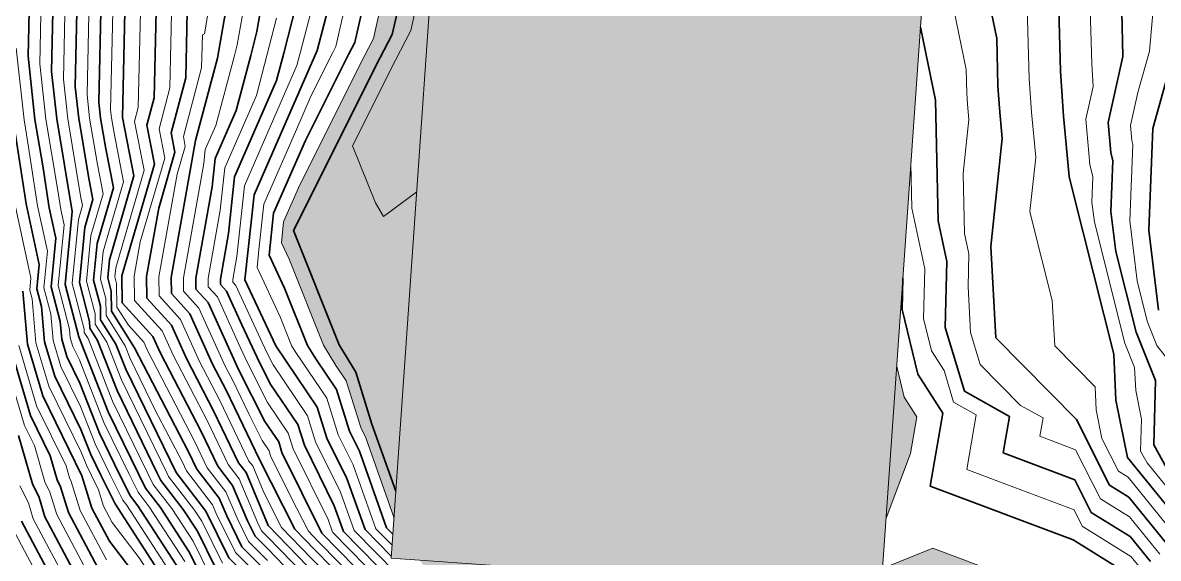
# Model space of a CAD drawing. Header units: millimetres. Extents: x -859836 to 307983, y -308065 to 649894.
# Drawn here: x 49824 to 135434, y 88682 to 129042 of the extents above; entities that cross this region are included whole.
import ezdxf

# ---------------------------------------------------------------- set-up
doc = ezdxf.new("R2010")
doc.units = ezdxf.units.MM
for name, color, linetype, lineweight in [('A-DETL-GENF', 92, 'Continuous', 9), ('A-DETL-MBND', 5, 'Continuous', 9), ('A-DETL-THIN', 151, 'Continuous', 9), ('C-TOPO-MAJR', 7, 'Continuous', 35), ('C-TOPO-MINR', 7, 'Continuous', 9)]:
    doc.layers.add(name, color=color, linetype=linetype, lineweight=lineweight)

msp = doc.modelspace()

# ---------------------------------------------------------------- hatches: boundary and pattern name
at = {"layer": 'A-DETL-GENF'}
msp.add_hatch(color=8, dxfattribs=at).paths.add_polyline_path([(114523, 86104), (122336, 197831), (85412, 200413), (77599, 88686), (89017, 87888)])
at = {"layer": 'A-DETL-MBND', "transparency": 33554585}
h = msp.add_hatch(color=1, dxfattribs=at)
h.paths.add_polyline_path([(-759872, -147838), (-751409, -147225), (-749609, -147143), (-733854, -145290), (-730653, -145570), (-721745, -145172), (-720814, -144887), (-719370, -144842), (-700946, -141995), (-695529, -141498), (-691142, -140868), (-678862, -139709), (-676064, -138561), (-673339, -137902), (-666588, -136592), (-665513, -135889), (-664558, -135218), (-662197, -133772), (-661519, -132852), (-659949, -130928), (-651084, -125443), (-650822, -125228), (-650213, -124939), (-646382, -122722), (-642214, -121295), (-640352, -120839), (-632919, -116639), (-632407, -116545), (-631232, -115977), (-624031, -110102), (-618435, -105784), (-615716, -103869), (-610671, -99638), (-609303, -97431), (-608187, -95168), (-606545, -92038), (-605546, -89814), (-602862, -83094), (-597357, -72506), (-595184, -69076), (-591888, -62294), (-588957, -58521), (-588686, -57663), (-586782, -51788), (-586421, -50671), (-585891, -49261), (-584837, -42142), (-583168, -34750), (-583236, -29503), (-581474, -24626), (-579291, -20446), (-577288, -10529), (-577844, -8379), (-576716, -5129), (-576923, -622), (-576761, 3433), (-577514, 8400), (-584433, 17478), (-591451, 26894), (-592059, 27631), (-594253, 29365), (-596698, 31520), (-606682, 39522), (-614114, 48456), (-617877, 53657), (-619367, 54812), (-621388, 57245), (-626371, 64609), (-630225, 76139), (-631882, 80641), (-631321, 82021), (-631047, 88615), (-629216, 99080), (-628971, 99848), (-627656, 101469), (-625202, 104951), (-622310, 108328), (-621916, 108853), (-618287, 112790), (-616954, 119597), (-611965, 123985), (-607391, 123672), (-603528, 125761), (-599346, 128280), (-596175, 130112), (-593901, 131920), (-587341, 139484), (-579017, 149394), (-573792, 168423), (-559581, 167597), (-555765, 171191), (-554261, 171958), (-551262, 173126), (-545079, 176205), (-536568, 178750), (-529133, 181370), (-526344, 189128), (-597518, 189128), (-597518, 207194), (-600686, 199575), (-609478, 188948), (-615919, 179175), (-616544, 177848), (-622914, 167950), (-630994, 157392), (-633191, 154309), (-645163, 133248), (-651286, 125168), (-651764, 119294), (-657364, 118029), (-668886, 104497), (-672322, 98230), (-678809, 91777), (-686744, 84898), (-689449, 82017), (-695207, 77404), (-695380, 71893), (-694273, 69271), (-689492, 45636), (-683652, 33844), (-677737, 19772), (-662028, -2904), (-651984, -24980), (-650691, -30222), (-651908, -42347), (-653635, -63919), (-656698, -68818), (-662024, -76036), (-666896, -86650), (-667567, -88913), (-681751, -105555), (-682213, -106748), (-682594, -107406), (-685917, -108622), (-692036, -110612), (-701719, -112727), (-713390, -117126), (-713858, -117303), (-715899, -118114), (-726309, -122425), (-732752, -123814), (-746954, -124818), (-750353, -125277), (-753407, -127865), (-764669, -132928), (-770641, -133394), (-784358, -129387), (-766211, -147534), (-765162, -147452), (-761763, -147700)])
h.paths.add_polyline_path([(-165073, -63985), (-152433, -63128), (-147212, -62558), (-145468, -61769), (-136004, -54982), (-133768, -53767), (-129949, -51511), (-119584, -45141), (-108212, -38110), (-106147, -37513), (-103534, -36430), (-95440, -33679), (-85435, -28121), (-81217, -27620), (-70310, -23490), (-69569, -23057), (-66354, -22120), (-63531, -20738), (-60354, -18737), (-51173, -14112), (-47726, -11549), (-46080, -8030), (-42098, 1247), (-71582, -3952), (-102491, 171344), (-31433, 183873), (-10665, 66090), (-8344, 71188), (-5480, 80840), (-4976, 82926), (-4345, 84088), (-2338, 91567), (-1942, 95428), (-648, 97607), (-1071, 98220), (-2510, 100800), (-3468, 101999), (-4531, 105589), (-4872, 106391), (-4883, 106838), (-4266, 108209), (-3836, 109670), (-3397, 110774), (-3406, 111243), (-3028, 112006), (-3263, 112804), (-5003, 115819), (-4795, 118868), (-5263, 125250), (-6517, 126820), (-6835, 127207), (-7506, 127369), (-7948, 127596), (-9992, 128520), (-10488, 129121), (-11669, 131806), (-11797, 132101), (-12046, 133135), (-12559, 133970), (-14267, 135969), (-16205, 140122), (-18451, 143457), (-18982, 145256), (-19057, 146525), (-18964, 150253), (-18988, 154876), (-19576, 155921), (-19786, 160906), (-20496, 162914), (-20826, 165369), (-20799, 166915), (-20107, 172970), (-19517, 173820), (-19312, 174558), (-18670, 176101), (-17060, 179067), (-15517, 180705), (-13911, 185702), (-4262, 188301), (-1645, 188923), (-105, 188210), (8503, 183584), (10926, 183912), (12005, 184043), (13640, 184361), (15131, 185109), (17172, 186245), (21649, 186967), (26966, 189922), (27822, 190382), (28403, 191056), (32119, 193617), (35169, 195832), (37685, 197143), (44902, 200225), (45756, 200160), (48502, 199127), (50290, 198574), (51191, 198365), (51921, 198324), (52221, 198344), (54759, 197846), (56032, 196790), (56464, 196469), (57692, 196367), (59108, 196361), (60941, 197154), (66233, 199839), (70130, 201192), (73048, 200979), (76924, 206128), (82127, 208080), (85344, 208780), (86075, 208372), (88573, 207914), (89729, 206890), (91276, 205317), (93776, 203937), (94137, 202344), (94391, 199786), (122336, 197831), (121797, 189716), (125647, 199482), (126089, 201383), (126324, 204787), (126905, 208036), (127554, 210427), (128482, 214073), (128746, 220996), (128473, 222544), (126624, 223852), (126936, 229764), (121612, 232554), (119877, 233364), (114690, 236608), (111762, 238823), (110636, 246522), (110029, 247546), (108783, 253509), (107371, 255011), (105531, 255323), (97841, 258447), (94527, 260036), (90352, 264357), (89017, 265316), (86132, 267662), (83932, 268416), (81219, 269590), (78181, 270815), (77485, 271254), (76016, 271688), (70070, 272996), (65720, 273763), (60235, 273305), (58972, 273395), (52899, 270581), (50487, 269940), (48782, 269681), (44888, 271379), (44155, 271664), (36008, 276151), (32279, 278102), (30572, 279889), (26209, 282046), (25647, 282628), (25305, 282619), (16014, 287701), (12948, 288678), (12218, 290013), (5109, 293561), (1173, 293491), (996, 295848), (-846, 297677), (-3706, 301772), (-4254, 303671), (-5166, 310755), (-5514, 312595), (-5824, 313912), (-11263, 323566), (-11006, 329168), (-11128, 331667), (-19570, 300160), (-119951, 327057), (-119803, 323213), (-126677, 316885), (-131916, 309583), (-138039, 307127), (-139811, 306218), (-145009, 304770), (-152454, 299923), (-155529, 293631), (-156974, 291356), (-164244, 289138), (-169538, 285729), (-171473, 283227), (-175794, 279460), (-179077, 276921), (-181978, 270226), (-183799, 266060), (-186962, 261812), (-188195, 260364), (-189518, 257544), (-192219, 254304), (-192584, 253707), (-193666, 250905), (-195467, 243388), (-196196, 242827), (-194515, 241920), (-193117, 240272), (-191870, 238552), (-189445, 238099), (-187379, 238829), (-181196, 237496), (-175260, 234188), (-174712, 233864), (-173921, 232781), (-172965, 231563), (-172393, 230212), (-171401, 229395), (-170346, 228036), (-168731, 226171), (-166947, 224795), (-166149, 223746), (-163251, 221790), (-159390, 213002), (-157244, 207107), (-158125, 203750), (-158684, 200374), (-157805, 198095), (-156223, 195786), (-156238, 193540), (-155648, 190949), (-154491, 184489), (-154880, 182143), (-154447, 180199), (-153070, 178898), (-149834, 176505), (-139965, 171530), (-138126, 170600), (-129357, 164765), (-128806, 164582), (-125625, 162125), (-121962, 159155), (-118169, 147987), (-115529, 142356), (-110100, 136364), (-104170, 130983), (-102874, 130179), (-102493, 125049), (-102587, 124307), (-102565, 123298), (-101236, 116731), (-101075, 108354), (-100903, 103207), (-100752, 100763), (-102347, 94828), (-103663, 92538), (-105020, 75873), (-113779, 78871), (-115927, 80336), (-116767, 79773), (-118030, 78279), (-120019, 71407), (-121727, 70570), (-124911, 67739), (-132123, 62869), (-134503, 61669), (-142143, 63655), (-144511, 65162), (-146330, 66255), (-93930, -25754), (-156629, -61462), (-204703, 22951), (-203169, 15882), (-200858, 9097), (-201011, 7340), (-201672, 4283), (-201800, 3453), (-202205, -1962), (-203074, -4336), (-205085, -7779), (-205398, -8805), (-204303, -12916), (-199204, -23507), (-197559, -24806), (-188446, -36297), (-186232, -39786), (-180001, -45528), (-178692, -50309), (-178316, -54011), (-176500, -58311), (-174921, -60229), (-168457, -62865), (-166443, -63531)])
h.paths.add_polyline_path([(-36382, 9575), (-36325, 9655), (-34497, 11838), (-31400, 15158), (-30158, 17103), (-28972, 19503), (-28725, 20204), (-24454, 28194), (-23969, 29653), (-22045, 35862), (-19945, 43004), (-18884, 49386), (-18505, 51142), (-18308, 51427), (-16088, 53703), (-14034, 56286), (-13124, 58389), (-12183, 60477), (-11466, 63512), (-44854, 57625), (-36383, 9584)])
h.paths.add_polyline_path([(-209307, 23977), (-205832, 24933), (-214036, 39337), (-155029, 72942), (-156196, 75860), (-157267, 77483), (-160083, 79252), (-162327, 81007), (-168562, 82322), (-171974, 82266), (-174895, 81970), (-178745, 82443), (-179832, 82459), (-182806, 83026), (-187870, 82820), (-190987, 82764), (-196740, 84867), (-206215, 90085), (-217797, 93191), (-220523, 94762), (-239193, 68099), (-236586, 66371), (-231472, 54327), (-229323, 51595), (-228392, 47968), (-224245, 38986), (-223941, 37016), (-223700, 36083), (-223413, 35510), (-223235, 34196), (-219932, 30913), (-219720, 30002), (-218890, 29933), (-218583, 30355), (-217413, 29932), (-217322, 28983), (-216667, 27680), (-215596, 26462), (-211752, 24276), (-211629, 24261)])
h.paths.add_polyline_path([(-104493, 32511), (-108740, 34478), (-111033, 34745), (-118279, 38197), (-121109, 39560), (-122686, 40146), (-124886, 42576), (-127774, 45075), (-127284, 49019), (-127353, 51467), (-126249, 53628), (-124638, 56522), (-122874, 56919), (-121333, 61662), (-118149, 64493), (-116851, 64289), (-109895, 61749), (-101431, 62897), (-97222, 57624), (-96994, 51839), (-95461, 45135), (-95182, 39024), (-97809, 35660), (-102505, 32673), (-103546, 32588)])
h.paths.add_polyline_path([(113952, 54850), (115144, 57676), (119371, 59200), (123981, 58308), (134122, 70221), (135206, 75484), (130794, 79482), (129640, 81238), (129018, 81691), (127052, 82907), (123829, 87412), (118436, 89438), (114649, 87913), (114523, 86104), (79787, 88533), (80974, 86559), (82982, 83414), (85870, 80693), (86415, 79732), (87156, 79254), (93254, 77937), (101112, 77088), (101690, 76657), (110303, 71926), (111655, 70038), (112330, 66003), (112029, 63955), (112025, 61722), (110833, 58895), (111202, 55882), (113573, 54992)])
h.paths.add_polyline_path([(46473, 90893), (46450, 90966), (46450, 90942)])
h.paths.add_polyline_path([(114914, 91699), (116742, 96586), (117222, 99339), (116281, 100813), (115714, 103134), (115083, 94112)])
h.paths.add_polyline_path([(77815, 91772), (81254, 140961), (77947, 134003), (77391, 132850), (76263, 127858), (75504, 126378), (70686, 116776), (69491, 114040), (69325, 112455), (69905, 111212), (72496, 104740), (73767, 102718), (74214, 102059), (75304, 98529), (75680, 97769), (77652, 92229)])
h.paths.add_polyline_path([(-430559, 174792), (-396358, 223636), (-410299, 232491), (-417613, 235355), (-425156, 238606), (-444149, 250578), (-452510, 252436), (-452510, 191303), (-451929, 191053), (-450916, 184024), (-444554, 181215), (-442283, 180124), (-434174, 176436)])
h.paths.add_polyline_path([(-462933, 188895), (-462489, 189128), (-463513, 189128)])
h.paths.add_polyline_path([(20902, 189411), (-15527, 199172), (-17080, 193377), (-157146, 230908), (-144206, 279204), (-133097, 276228), (-125333, 305205), (85106, 248818), (77341, 219841), (66233, 222817), (60021, 199635), (26079, 208730), (21836, 192894)])
h.paths.add_polyline_path([(-305163, 308526), (-297168, 312758), (-330807, 321772), (-305961, 308938)])
h.paths.add_polyline_path([(-101365, 344853), (-99267, 352685), (-106132, 348019), (-107260, 346432), (-107015, 346367)])
h.paths.add_polyline_path([(-77617, 359195), (-72055, 379953), (-74944, 376393), (-78127, 372078), (-79002, 371144), (-83284, 366025), (-86114, 364172), (-90178, 362561), (-78095, 359323)])
h.paths.add_polyline_path([(-70949, 384081), (-49147, 465447), (10755, 449396), (10427, 451476), (10340, 452557), (9561, 454240), (5848, 461010), (3088, 465731), (3916, 466341), (3829, 466873), (4301, 472115), (5273, 480727), (5235, 481311), (1254, 490409), (398, 499801), (248, 500675), (1538, 508051), (2399, 515172), (5336, 526780), (6042, 528818), (11319, 535892), (14764, 542803), (21028, 556609), (22026, 559450), (25679, 567225), (23762, 595967), (26857, 602002), (42608, 602571), (44738, 607162), (48181, 613963), (49550, 615647), (53154, 622325), (47956, 649894), (47874, 649894), (42817, 647426), (40858, 646138), (35158, 640491), (29786, 634475), (27764, 633773), (23010, 631806), (12648, 627092), (6576, 623443), (5459, 622546), (3132, 622423), (937, 621697), (-3757, 621182), (-10336, 620725), (-17509, 618636), (-20466, 617651), (-26978, 615727), (-29360, 614862), (-36198, 612616), (23495, 596621), (-6839, 483415), (-62468, 498321), (-61154, 491830), (-59928, 489468), (-56843, 481884), (-56752, 481249), (-55996, 465839), (-55728, 464742), (-55062, 458604), (-54604, 453643), (-54849, 452204), (-55585, 448717), (-57347, 441004), (-59178, 436511), (-62836, 421846), (-64420, 417337), (-65373, 414138), (-67663, 409612), (-67833, 408961), (-68221, 406728), (-67446, 402371), (-67164, 401641), (-67454, 400728), (-68102, 398277), (-69211, 394395), (-69530, 393435), (-70271, 388744), (-70595, 386619)])
h.paths.add_polyline_path([(-72390, 518021), (-67541, 536118), (-118601, 549800), (-111350, 544573), (-102792, 541248), (-98322, 538930), (-89693, 534294), (-86179, 534292), (-80614, 527648), (-74938, 522052), (-72698, 518856)])
h.paths.add_polyline_path([(-136180, 559285), (-135118, 563249), (-136667, 559600)])
h.paths.add_polyline_path([(-54600, 584415), (-47886, 609472), (-50553, 609641), (-55313, 609698), (-62008, 606325), (-64948, 609251), (-80643, 608301), (-83770, 607896), (-87388, 606897), (-94432, 606828), (-97621, 607514), (-101540, 606576), (-111704, 601349), (-115028, 602044), (-116464, 600991), (-56960, 585047)])
h.paths.add_polyline_path([(-105893, 632098), (-77034, 642660), (-60117, 645580), (-52045, 639137), (-36907, 649894), (-98339, 649894), (-105228, 633665)])

# ---------------------------------------------------------------- linework, layer by layer
at = {"layer": 'A-DETL-THIN'}
for p, q in [((85412, 200413), (77599, 88686)), ((114523, 86104), (122336, 197831)), ((77599, 88686), (114523, 86104))]:
    msp.add_line(p, q, dxfattribs=at)
at = {"layer": 'C-TOPO-MAJR'}
for p, q in [((123253, 127849), (121300, 137322)), ((132767, 126492), (132485, 137160)), ((57673, 136855), (57344, 121894)), ((55847, 135877), (55564, 123053)), ((66214, 136110), (64504, 126378)), ((68759, 135680), (67477, 128380)), ((54020, 134900), (53785, 124213)), ((52194, 133922), (52006, 125372)), ((76395, 134389), (74850, 127554)), ((50367, 132944), (50226, 126532)), ((59950, 133363), (59731, 123388)), ((73423, 132386), (72025, 126946)), ((128057, 125392), (127869, 132504)), ((78446, 131572), (77675, 128162)), ((70450, 130383), (69518, 126757)), ((62227, 129870), (62117, 124883)), ((118638, 123193), (117502, 128702)), ((67477, 128380), (67011, 126567)), ((77675, 128162), (76749, 126358)), ((123348, 124293), (123253, 127849)), ((72025, 126946), (67270, 116064)), ((69518, 126757), (68968, 124688)), ((74850, 127554), (74387, 126652)), ((135010, 121072), (136766, 127281)), ((50226, 126532), (50747, 121752)), ((64504, 126378), (62853, 120173)), ((67011, 126567), (65911, 122431)), ((76749, 126358), (70239, 113386)), ((74387, 126652), (71132, 120166)), ((131651, 121532), (132767, 126492)), ((52006, 125372), (52396, 121788)), ((128292, 121992), (128057, 125392)), ((53785, 124213), (54045, 121823)), ((62117, 124883), (61017, 120746)), ((68968, 124688), (65798, 117434)), ((123465, 122593), (123348, 124293)), ((59731, 123388), (59180, 121320)), ((55564, 123053), (55694, 121858)), ((65911, 122431), (64326, 118803)), ((118844, 114108), (118638, 123193)), ((123673, 120328), (123465, 122593)), ((49097, 121717), (50079, 115382)), ((50747, 121752), (51329, 118266)), ((52396, 121788), (53561, 114815)), ((54045, 121823), (54822, 117175)), ((55694, 121858), (56083, 119534)), ((57344, 121894), (58207, 117494)), ((128709, 117463), (128292, 121992)), ((59180, 121320), (59756, 118387)), ((61017, 120746), (61305, 119280)), ((131859, 119267), (131651, 121532)), ((134727, 113398), (135010, 121072)), ((62853, 120173), (61014, 109849)), ((71132, 120166), (68743, 114694)), ((122814, 112181), (123673, 120328)), ((56083, 119534), (56659, 116601)), ((61305, 119280), (60078, 115073)), ((132008, 118642), (131859, 119267)), ((51329, 118266), (51820, 115099)), ((59756, 118387), (57302, 109973)), ((64326, 118803), (64096, 116669)), ((131867, 114806), (132008, 118642)), ((58207, 117494), (56367, 111184)), ((65798, 117434), (65339, 113166)), ((129006, 116213), (128709, 117463)), ((54822, 117175), (55110, 115708)), ((56659, 116601), (55432, 112394)), ((64096, 116669), (62870, 109787)), ((55110, 115708), (54497, 113605)), ((67270, 116064), (66582, 109663)), ((132072, 104058), (129006, 116213)), ((50079, 115382), (51070, 110814)), ((51820, 115099), (52316, 112815)), ((53561, 114815), (53029, 109311)), ((60078, 115073), (59158, 109911)), ((132225, 111798), (131867, 114806)), ((68743, 114694), (68410, 111524)), ((119499, 111059), (118844, 114108)), ((54497, 113605), (54097, 109476)), ((65339, 113166), (64726, 109725)), ((70239, 113386), (73693, 104755)), ((135445, 107383), (134727, 113398)), ((52316, 112815), (51961, 109145)), ((55432, 112394), (55166, 109642)), ((123191, 105307), (122814, 112181)), ((68410, 111524), (69571, 109039)), ((133758, 105721), (132225, 111798)), ((51070, 110814), (50893, 108979)), ((56367, 111184), (56234, 109808)), ((119368, 106070), (119499, 111059)), ((55166, 109642), (55682, 107674)), ((56234, 109808), (56492, 108824)), ((57302, 109973), (57330, 107937)), ((59158, 109911), (59180, 108282)), ((61014, 109849), (61031, 108627)), ((62870, 109787), (62881, 108972)), ((64726, 109725), (64731, 109318)), ((66582, 109663), (68903, 104693)), ((116119, 107442), (116181, 109819)), ((49824, 108814), (50178, 104819)), ((50893, 108979), (51236, 107667)), ((51961, 109145), (52649, 106521)), ((53029, 109311), (54061, 105375)), ((54097, 109476), (54871, 106525)), ((56492, 108824), (56513, 107296)), ((62881, 108972), (63806, 107957)), ((64731, 109318), (65194, 108810)), ((65194, 108810), (66342, 106286)), ((69571, 109039), (71298, 104724)), ((57330, 107937), (59642, 105399)), ((59180, 108282), (61030, 106252)), ((61031, 108627), (62418, 107105)), ((63806, 107957), (66102, 102909)), ((51236, 107667), (51472, 105004)), ((55682, 107674), (55695, 106656)), ((56513, 107296), (58254, 104546)), ((62418, 107105), (64140, 103318)), ((117310, 102565), (116119, 107442)), ((52649, 106521), (52767, 105190)), ((54871, 106525), (54878, 106016)), ((55695, 106656), (56856, 104823)), ((61030, 106252), (62178, 103728)), ((66342, 106286), (67502, 103801)), ((54061, 105375), (56274, 99714)), ((54878, 106016), (55458, 105099)), ((59642, 105399), (60216, 104137)), ((120815, 101267), (119368, 106070)), ((129264, 99133), (123191, 105307)), ((135223, 102071), (133758, 105721)), ((48884, 104633), (50418, 99430)), ((50178, 104819), (51329, 100916)), ((51472, 105004), (52239, 102403)), ((52767, 105190), (53150, 103889)), ((55458, 105099), (56934, 101325)), ((56856, 104823), (57594, 102936)), ((58254, 104546), (62330, 96693)), ((68903, 104693), (72031, 100082)), ((71298, 104724), (71922, 103705)), ((73693, 104755), (74942, 102718)), ((53150, 103889), (54138, 101878)), ((60216, 104137), (63273, 98247)), ((62178, 103728), (64216, 99801)), ((67502, 103801), (68490, 101838)), ((71922, 103705), (73486, 101400)), ((132243, 100602), (132072, 104058)), ((57594, 102936), (61387, 95139)), ((64140, 103318), (65159, 101355)), ((66102, 102909), (68078, 98983)), ((52239, 102403), (54216, 98380)), ((54138, 101878), (55614, 98104)), ((74942, 102718), (76153, 98796)), ((119192, 99619), (117310, 102565)), ((135086, 97221), (135223, 102071)), ((56934, 101325), (59968, 95087)), ((65159, 101355), (67666, 96128)), ((68490, 101838), (70576, 98764)), ((73486, 101400), (74456, 98262)), ((124228, 99376), (120815, 101267)), ((51329, 100916), (54293, 94883)), ((133114, 96274), (132243, 100602)), ((50418, 99430), (51900, 96413)), ((56274, 99714), (58550, 95036)), ((64216, 99801), (66096, 95881)), ((72031, 100082), (72758, 97729)), ((118232, 94112), (119192, 99619)), ((123748, 96623), (124228, 99376)), ((68078, 98983), (69121, 97446)), ((70576, 98764), (71061, 97195)), ((76153, 98796), (77952, 93741)), ((131749, 94203), (129264, 99133)), ((49507, 97944), (50550, 94299)), ((54216, 98380), (54954, 96493)), ((55614, 98104), (57131, 94985)), ((63273, 98247), (64526, 95633)), ((72758, 97729), (74261, 94688)), ((74456, 98262), (75207, 96742)), ((69121, 97446), (69363, 96661)), ((71061, 97195), (73315, 92634)), ((75207, 96742), (77261, 90973)), ((136064, 95489), (135086, 97221)), ((51900, 96413), (52422, 94591)), ((54954, 96493), (55712, 94934)), ((62330, 96693), (62957, 95386)), ((67666, 96128), (70349, 90869)), ((69363, 96661), (72370, 90580)), ((129141, 94597), (123748, 96623)), ((137695, 90627), (133114, 96274)), ((58550, 95036), (59092, 93957)), ((59968, 95087), (60240, 94548)), ((61387, 95139), (63638, 92229)), ((62957, 95386), (64645, 93203)), ((64526, 95633), (65652, 94178)), ((66096, 95881), (66659, 95153)), ((66659, 95153), (68329, 91157)), ((50550, 94299), (51059, 93268)), ((52422, 94591), (52676, 94075)), ((54293, 94883), (55032, 92453)), ((55712, 94934), (56797, 92775)), ((57131, 94985), (57945, 93366)), ((60240, 94548), (61928, 92365)), ((65652, 94178), (66765, 91514)), ((74261, 94688), (75630, 90842)), ((130383, 92133), (129141, 94597)), ((133218, 93295), (131749, 94203)), ((52676, 94075), (53267, 92132)), ((57945, 93366), (58507, 92638)), ((59092, 93957), (60218, 92502)), ((129018, 90062), (118232, 94112)), ((51059, 93268), (51503, 91810)), ((56797, 92775), (61073, 86178)), ((58507, 92638), (61714, 87690)), ((60218, 92502), (62355, 89203)), ((64645, 93203), (65202, 91872)), ((73315, 92634), (74000, 90711)), ((136272, 89530), (133218, 93295)), ((51503, 91810), (55474, 84345)), ((53267, 92132), (55915, 87155)), ((55032, 92453), (56356, 89965)), ((61928, 92365), (62997, 90716)), ((63638, 92229), (65368, 88723)), ((65202, 91872), (66355, 89534)), ((133322, 90315), (130383, 92133)), ((49738, 91488), (52385, 86512)), ((66765, 91514), (67342, 90346)), ((68329, 91157), (71305, 88076)), ((70349, 90869), (71837, 89328)), ((75630, 90842), (77609, 88830)), ((77261, 90973), (77726, 90500)), ((56356, 89965), (60432, 84665)), ((62997, 90716), (64381, 87911)), ((67342, 90346), (68293, 89391)), ((72370, 90580), (77484, 85379)), ((74000, 90711), (77836, 86810)), ((133426, 87336), (129018, 90062)), ((134849, 88433), (133322, 90315)), ((62355, 89203), (63393, 87099)), ((66355, 89534), (68257, 87625)), ((68293, 89391), (70773, 86823)), ((71837, 89328), (76313, 84777)), ((65368, 88723), (68220, 85859))]:
    msp.add_line(p, q, dxfattribs=at)
at = {"layer": 'C-TOPO-MINR'}
for p, q in [((120946, 125521), (118503, 137362)), ((56760, 136366), (56454, 122473)), ((64941, 136325), (63517, 128215)), ((54933, 135388), (54675, 123633)), ((67486, 135895), (65991, 127379)), ((53107, 134411), (52895, 124792)), ((58812, 135109), (58537, 122641)), ((130412, 125942), (130177, 134832)), ((51281, 133433), (51116, 125952)), ((77421, 132980), (76263, 127858)), ((61089, 131616), (60924, 124136)), ((71936, 131385), (70772, 126851)), ((134767, 126887), (135205, 131791)), ((74210, 130668), (73438, 127250)), ((79471, 130163), (79087, 128466)), ((125702, 124843), (125561, 130177)), ((68964, 129382), (68265, 126662)), ((79087, 128466), (77929, 126211)), ((63366, 128124), (63311, 125630)), ((63517, 128215), (63366, 128124)), ((76263, 127858), (75568, 126505)), ((49336, 127112), (49922, 121735)), ((65991, 127379), (65758, 126472)), ((70772, 126851), (70497, 125817)), ((73206, 126799), (71579, 123556)), ((73438, 127250), (73206, 126799)), ((133888, 123782), (134767, 126887)), ((51116, 125952), (51571, 121770)), ((65758, 126472), (64382, 121302)), ((68265, 126662), (67439, 123559)), ((75568, 126505), (70686, 116776)), ((77929, 126211), (74690, 119756)), ((130530, 124242), (130412, 125942)), ((63311, 125630), (61935, 120460)), ((70497, 125817), (66534, 116749)), ((120993, 123743), (120946, 125521)), ((52895, 124792), (53221, 121805)), ((60924, 124136), (60099, 121033)), ((125878, 122292), (125702, 124843)), ((129972, 121762), (130530, 124242)), ((54675, 123633), (54870, 121841)), ((67439, 123559), (65062, 118118)), ((71579, 123556), (70384, 120820)), ((121051, 122893), (120993, 123743)), ((133330, 121302), (133888, 123782)), ((56454, 122473), (56519, 121876)), ((58537, 122641), (58262, 121607)), ((121155, 121761), (121051, 122893)), ((49922, 121735), (50213, 119992)), ((51571, 121770), (52445, 116541)), ((53221, 121805), (54192, 115995)), ((54870, 121841), (55453, 118354)), ((56519, 121876), (56713, 120714)), ((58262, 121607), (58982, 117940)), ((120726, 117687), (121155, 121761)), ((126191, 118896), (125878, 122292)), ((130284, 118365), (129972, 121762)), ((56713, 120714), (57433, 117047)), ((60099, 121033), (60530, 118833)), ((64382, 121302), (63590, 119488)), ((70384, 120820), (68007, 115379)), ((133435, 120170), (133330, 121302)), ((50213, 119992), (50949, 115240)), ((61935, 120460), (62079, 119726)), ((133297, 114102), (133509, 119857)), ((133509, 119857), (133435, 120170)), ((62079, 119726), (61466, 117623)), ((63590, 119488), (63475, 118421)), ((74690, 119756), (76409, 115462)), ((55453, 118354), (55884, 116155)), ((60530, 118833), (58690, 112523)), ((63475, 118421), (61942, 109818)), ((116859, 115072), (116783, 118421)), ((125761, 114822), (126191, 118896)), ((130507, 117428), (130284, 118365)), ((58982, 117940), (56835, 110579)), ((61466, 117623), (60086, 109880)), ((65062, 118118), (64718, 114918)), ((120829, 113145), (120726, 117687)), ((130436, 115510), (130507, 117428)), ((52445, 116541), (52691, 114957)), ((57433, 117047), (55900, 111789)), ((66534, 116749), (65960, 111415)), ((70686, 116776), (69491, 114040)), ((54192, 115995), (54336, 115262)), ((55884, 116155), (54964, 112999)), ((77030, 114448), (79531, 116310)), ((49208, 115524), (50447, 109814)), ((50949, 115240), (51693, 111814)), ((52691, 114957), (52939, 113815)), ((54336, 115262), (54029, 114210)), ((64718, 114918), (63798, 109756)), ((68007, 115379), (67662, 112179)), ((76409, 115462), (77030, 114448)), ((117842, 110497), (116859, 115072)), ((125910, 114197), (125761, 114822)), ((130616, 114006), (130436, 115510)), ((54029, 114210), (53563, 109393)), ((69491, 114040), (69325, 112455)), ((127443, 108120), (125910, 114197)), ((132915, 104890), (130616, 114006)), ((133835, 109591), (133297, 114102)), ((52939, 113815), (52495, 109228)), ((121156, 111620), (120829, 113145)), ((54964, 112999), (54632, 109559)), ((58690, 112523), (58230, 109942)), ((67662, 112179), (67496, 110594)), ((69325, 112455), (69905, 111212)), ((51693, 111814), (51427, 109062)), ((55900, 111789), (55700, 109725)), ((65960, 111415), (65654, 109694)), ((121091, 109126), (121156, 111620)), ((56835, 110579), (56768, 109890)), ((67496, 110594), (69237, 106866)), ((69905, 111212), (72496, 104740)), ((117743, 106756), (117842, 110497)), ((50447, 109814), (50358, 108896)), ((55700, 109725), (56087, 108249)), ((56768, 109890), (56897, 109399)), ((58230, 109942), (58255, 108109)), ((60086, 109880), (60105, 108455)), ((61942, 109818), (61956, 108800)), ((63798, 109756), (63806, 109145)), ((65654, 109694), (65657, 109490)), ((134602, 106552), (133835, 109591)), ((50358, 108896), (50530, 108241)), ((51427, 109062), (51943, 107094)), ((52495, 109228), (53355, 105948)), ((53563, 109393), (54466, 105950)), ((54632, 109559), (55276, 107100)), ((56897, 109399), (56921, 107616)), ((61956, 108800), (63112, 107531)), ((63806, 109145), (64500, 108384)), ((65657, 109490), (65888, 109237)), ((65888, 109237), (66462, 107974)), ((121279, 105689), (121091, 109126)), ((50530, 108241), (50825, 104912)), ((56087, 108249), (56104, 106976)), ((58255, 108109), (60336, 105826)), ((60105, 108455), (61724, 106678)), ((64500, 108384), (66222, 104597)), ((66462, 107974), (68203, 104247)), ((127631, 104683), (127443, 108120)), ((51943, 107094), (52119, 105097)), ((55276, 107100), (55287, 106336)), ((56921, 107616), (57792, 106242)), ((63112, 107531), (65121, 103114)), ((55287, 106336), (56157, 104961)), ((56104, 106976), (57555, 104685)), ((57792, 106242), (58948, 104973)), ((61724, 106678), (63159, 103523)), ((69237, 106866), (70100, 104708)), ((118339, 104318), (117743, 106756)), ((135334, 104727), (134602, 106552)), ((53355, 105948), (53414, 105283)), ((54466, 105950), (54469, 105695)), ((54469, 105695), (54760, 105237)), ((60336, 105826), (61197, 103932)), ((122003, 103287), (121279, 105689)), ((48237, 104541), (49962, 98687)), ((49531, 104726), (50873, 100173)), ((50825, 104912), (51784, 101660)), ((52119, 105097), (52695, 103146)), ((53414, 105283), (53605, 104632)), ((53605, 104632), (54100, 103626)), ((54760, 105237), (56604, 100520)), ((56157, 104961), (57264, 102130)), ((57555, 104685), (57924, 103741)), ((58948, 104973), (59235, 104342)), ((66222, 104597), (66802, 103355)), ((70100, 104708), (70413, 104199)), ((72496, 104740), (73432, 103211)), ((130668, 101596), (127631, 104683)), ((133647, 103065), (132915, 104890)), ((136583, 103112), (135334, 104727)), ((54100, 103626), (55944, 98909)), ((57924, 103741), (59820, 99842)), ((59235, 104342), (62801, 97470)), ((61197, 103932), (63744, 99024)), ((68203, 104247), (68697, 103265)), ((70413, 104199), (72759, 100741)), ((119280, 102845), (118339, 104318)), ((52695, 103146), (54177, 100129)), ((63159, 103523), (64687, 100578)), ((65121, 103114), (65630, 102132)), ((66802, 103355), (68284, 100410)), ((68697, 103265), (71304, 99423)), ((73432, 103211), (74214, 102059)), ((116281, 100813), (115714, 103134)), ((120003, 100443), (119280, 102845)), ((125039, 100200), (122003, 103287)), ((133733, 101337), (133647, 103065)), ((57264, 102130), (60678, 95113)), ((65630, 102132), (66884, 99518)), ((74214, 102059), (75304, 98529)), ((51784, 101660), (54255, 96631)), ((130753, 99868), (130668, 101596)), ((134168, 99173), (133733, 101337)), ((50873, 100173), (53097, 95648)), ((56604, 100520), (59259, 95062)), ((64687, 100578), (66881, 96004)), ((68284, 100410), (69848, 98105)), ((72759, 100741), (73607, 97995)), ((117222, 99339), (116281, 100813)), ((121710, 99497), (120003, 100443)), ((126746, 99254), (125039, 100200)), ((54177, 100129), (55284, 97299)), ((59820, 99842), (61858, 95916)), ((66884, 99518), (67872, 97555)), ((71304, 99423), (71909, 97462)), ((116742, 96586), (117222, 99339)), ((120990, 95368), (121710, 99497)), ((131189, 97704), (130753, 99868)), ((49962, 98687), (50704, 97178)), ((55944, 98909), (57840, 95011)), ((63744, 99024), (65311, 95757)), ((75304, 98529), (75680, 97769)), ((126506, 97878), (126746, 99254)), ((134100, 96748), (134168, 99173)), ((69848, 98105), (70212, 96928)), ((73607, 97995), (74734, 95715)), ((75680, 97769), (77815, 91772)), ((129202, 96865), (126506, 97878)), ((132431, 95239), (131189, 97704)), ((50704, 97178), (51486, 94445)), ((55284, 97299), (56422, 94959)), ((62801, 97470), (63741, 95510)), ((67872, 97555), (68393, 96787)), ((68393, 96787), (68514, 96395)), ((70212, 96928), (72842, 91607)), ((71909, 97462), (73788, 93661)), ((131066, 93168), (129202, 96865)), ((134589, 95881), (134100, 96748)), ((54255, 96631), (54623, 95688)), ((61858, 95916), (62172, 95262)), ((66881, 96004), (67162, 95640)), ((68514, 96395), (70018, 93354)), ((114914, 91699), (116742, 96586)), ((53097, 95648), (53358, 94737)), ((54623, 95688), (55003, 94908)), ((59259, 95062), (59666, 94252)), ((60678, 95113), (60813, 94843)), ((62172, 95262), (64141, 92716)), ((63741, 95510), (65148, 93691)), ((65311, 95757), (66155, 94666)), ((67162, 95640), (67997, 93643)), ((74734, 95715), (76446, 90908)), ((129080, 92329), (120990, 95368)), ((133166, 94785), (132431, 95239)), ((138406, 91175), (134589, 95881)), ((51486, 94445), (51868, 93671)), ((53358, 94737), (53485, 94479)), ((53485, 94479), (54150, 92292)), ((55003, 94908), (55545, 93829)), ((56422, 94959), (57371, 93070)), ((57840, 95011), (58518, 93661)), ((59666, 94252), (61073, 92434)), ((60813, 94843), (62783, 92297)), ((66155, 94666), (67547, 91336)), ((136983, 90078), (133166, 94785)), ((49614, 94153), (50251, 92864)), ((51868, 93671), (52385, 91971)), ((55545, 93829), (55915, 92614)), ((58518, 93661), (59362, 92570)), ((65148, 93691), (65983, 91693)), ((67997, 93643), (69339, 91013)), ((70018, 93354), (71359, 90725)), ((73788, 93661), (74815, 90777)), ((50251, 92864), (50620, 91649)), ((55915, 92614), (56577, 91370)), ((57371, 93070), (57652, 92707)), ((57652, 92707), (61394, 86934)), ((59362, 92570), (62035, 88447)), ((64141, 92716), (64420, 92050)), ((133270, 91805), (131066, 93168)), ((50620, 91649), (53929, 85428)), ((52385, 91971), (55694, 85750)), ((54150, 92292), (56135, 88560)), ((61073, 92434), (62676, 89960)), ((62783, 92297), (63317, 91472)), ((64420, 92050), (65861, 89128)), ((65983, 91693), (66848, 89940)), ((72842, 91607), (73185, 90646)), ((129701, 91097), (129080, 92329)), ((135560, 88981), (133270, 91805)), ((48855, 91328), (50841, 87595)), ((56577, 91370), (58615, 88720)), ((63317, 91472), (64874, 88317)), ((67547, 91336), (67836, 90751)), ((67836, 90751), (68311, 90274)), ((69339, 91013), (71571, 88702)), ((74815, 90777), (78012, 87526)), ((76446, 90908), (77667, 89665)), ((133374, 88826), (129701, 91097)), ((62676, 89960), (63887, 87505)), ((66848, 89940), (68275, 88508)), ((68311, 90274), (71039, 87449)), ((71359, 90725), (72103, 89954)), ((72103, 89954), (76899, 85078)), ((73185, 90646), (77660, 86095)), ((65861, 89128), (68238, 86742)), ((118436, 89438), (114649, 87913)), ((123829, 87412), (118436, 89438)), ((58615, 88720), (60753, 85421)), ((71571, 88702), (75727, 84476)), ((134137, 87884), (133374, 88826))]:
    msp.add_line(p, q, dxfattribs=at)

doc.saveas('drawing.dxf')
